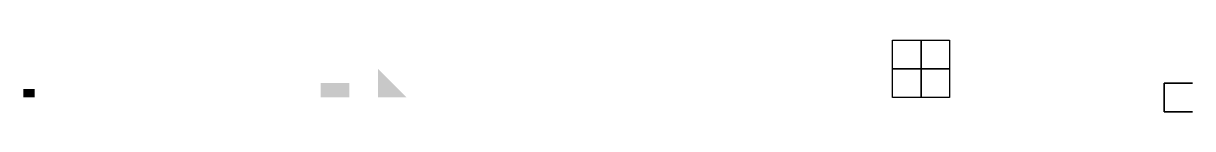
# Model space of a CAD drawing. Header units: metres. Extents: x -104 to 305, y -5 to 20.
import ezdxf

# ---------------------------------------------------------------- set-up
doc = ezdxf.new("R2010")
doc.units = ezdxf.units.M

msp = doc.modelspace()

# ---------------------------------------------------------------- linework, layer by layer
at = {"layer": 'Fills'}
for points in [[(20, 0), (30, 0), (20, 10)], [(0, 0), (10, 0), (0, 5), (10, 5)]]:
    msp.add_solid(points, dxfattribs=at)
at = {"layer": 'Fills', "extrusion": (0, 0, -1)}
msp.add_solid([(100, 0, 2), (104, 0, 2), (100, 3, 2), (104, 3, 2)], dxfattribs=at)

# ---------------------------------------------------------------- meshes
at = {"layer": 'Grid'}
mesh = msp.add_polymesh((3, 3), dxfattribs=at)
for k, corner in enumerate([(200, 0), (200, 10, 1), (200, 20, 2), (210, 0, 1), (210, 10, 2), (210, 20, 3), (220, 0, 2), (220, 10, 3), (220, 20, 4)]):
    mesh.set_mesh_vertex(divmod(k, 3), corner)
mesh = msp.add_polymesh((4, 2), dxfattribs=dict(at, m_close=True))
for k, corner in enumerate([(305, 5), (305, 5, 10), (295, 5), (295, 5, 10), (295, -5), (295, -5, 10), (305, -5), (305, -5, 10)]):
    mesh.set_mesh_vertex(divmod(k, 2), corner)

doc.saveas('drawing.dxf')
